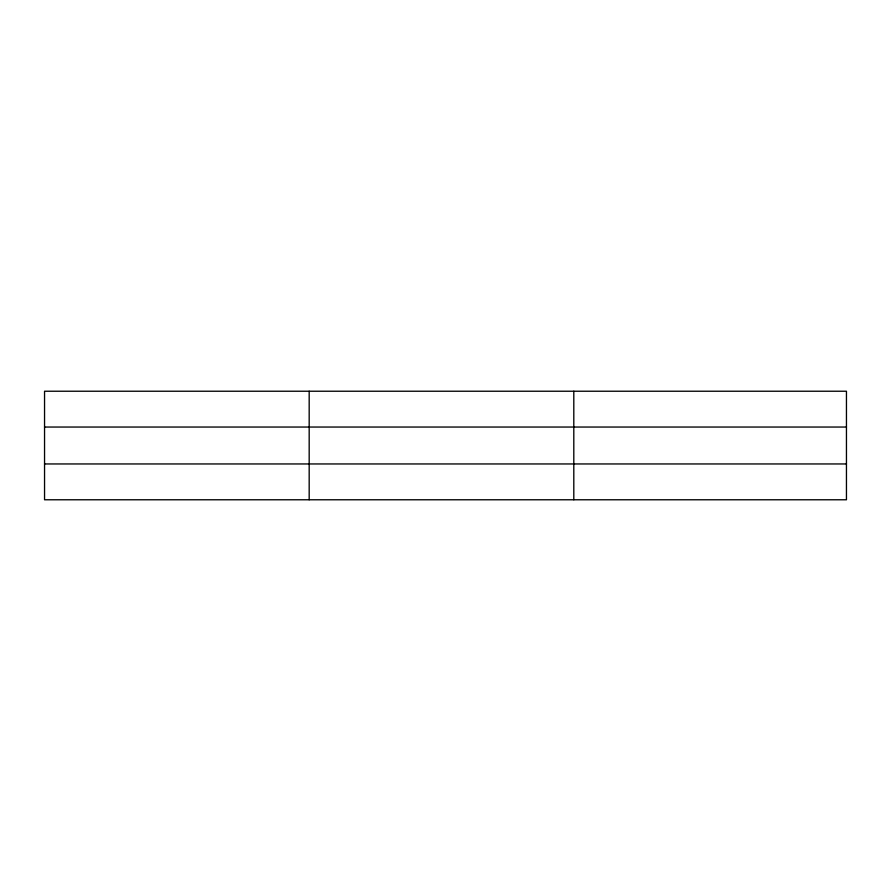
<?xml version="1.0" encoding="UTF-8"?>
<svg xmlns="http://www.w3.org/2000/svg" width="891" height="891" viewBox="0 0 891 891"><rect width="100%" height="100%" fill="white"/><g stroke="black" fill="none" stroke-linecap="round" stroke-linejoin="round"><path stroke-width="1.34" d="M309.177 499.773L309.177 391.227M573.804 499.773L573.804 391.227M846.45 427.045L846.45 391.227L44.55 391.227L44.55 499.773L846.45 499.773L846.45 427.045L44.55 427.045M44.55 463.955L846.45 463.955"/></g></svg>
